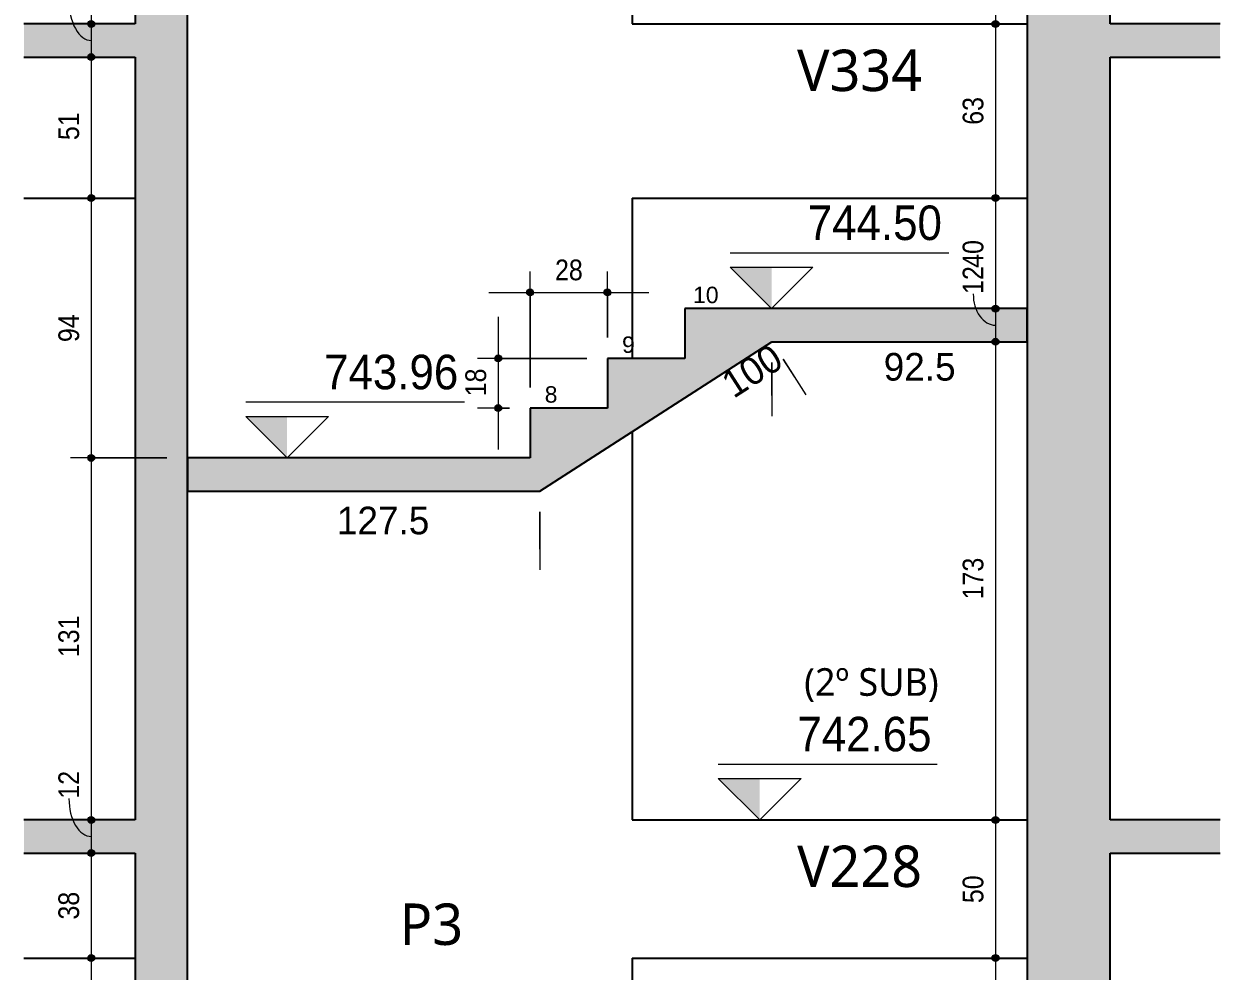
# Model space of a CAD drawing. Header units: centimetres. Extents: x -2136 to 34701, y -1430 to 84208.
# Drawn here: x 29705 to 30138.1, y 74210.3 to 74553 of the extents above; entities that cross this region are included whole.
import ezdxf

# ---------------------------------------------------------------- set-up
doc = ezdxf.new("R2010")
doc.units = ezdxf.units.CM
for name, color, linetype, lineweight in [('A-ANNO-DIMS', 7, 'Continuous', 9), ('A-ANNO-DIMS-50', 7, 'Continuous', 9), ('A-FLOR', 7, 'Continuous', 18), ('G-ANNO-DIMS', 7, 'Continuous', 9), ('G-ANNO-TEXT', 7, 'Continuous', 9), ('S-BEAM', 7, 'Continuous', 18), ('S-BEAM-IDEN', 7, 'Continuous', 9), ('S-COLS', 7, 'Continuous', 18), ('S-COLS-IDEN', 7, 'Continuous', 9), ('S-STRS', 7, 'Continuous', 18), ('S-STRS-ANNO', 7, 'Continuous', 18)]:
    doc.layers.add(name, color=color, linetype=linetype, lineweight=lineweight)
doc.styles.add('Arial', font='arial.ttf', dxfattribs={"height": 5.953125})
doc.styles.add('Fira Sans', font='FiraSans-Regular.ttf', dxfattribs={"width": 0.95, "height": 12.5})
doc.styles.add('Fira Sans_1', font='FiraSans-Regular.ttf', dxfattribs={"height": 10})
doc.styles.add('Fira Sans_2', font='FiraSans-Regular.ttf', dxfattribs={"width": 0.9, "height": 7.5})
doc.styles.add('Gadugi', font='gadugi.ttf', dxfattribs={"height": 15})
doc.styles.add('Gadugi_1', font='gadugi.ttf', dxfattribs={"height": 10})
doc.dimstyles.new('PED_R80_1_5mm_ACIMA_As_ESQ__R00_1', dxfattribs={"dimscale": 30.48, "dimtxt": 10.229846, "dimasz": 0.328084, "dimexe": 0.246063, "dimexo": 0.246063, "dimgap": 0.049213, "dimtad": 1, "dimdec": 1, "dimrnd": 0.5, "dimdsep": 46, "dimtxsty": 'Fira Sans_2', "dimblk1": 'DOTSMALL', "dimblk2": 'DOTSMALL', "dimsah": 1, "dimcen": 0.09, "dimdle": 0.492126, "dimazin": 0, "dimtfac": 1, "dimtdec": 4, "dimtix": 1, "dimtmove": 1, "dimatfit": 3, "dimfxl": 1, "dimtvp": 1, "dimtolj": 1, "dimtzin": 0, "dimarcsym": 2})
doc.dimstyles.new('PED_R80_1_5mm_ACIMA_As_ESQ__R00_4', dxfattribs={"dimscale": 30.48, "dimtxt": 10.229846, "dimasz": 0.328084, "dimexe": 0.246063, "dimexo": 0.246063, "dimgap": 0.049213, "dimtad": 1, "dimdec": 1, "dimrnd": 0.5, "dimdsep": 46, "dimtxsty": 'Fira Sans_2', "dimblk1": 'DOTSMALL', "dimblk2": 'DOTSMALL', "dimsah": 1, "dimcen": 0.09, "dimdle": 0.492126, "dimazin": 0, "dimtfac": 1, "dimtdec": 4, "dimtix": 1, "dimtmove": 0, "dimatfit": 3, "dimfxl": 1, "dimtvp": 1, "dimtolj": 1, "dimtzin": 0, "dimarcsym": 2})
doc.dimstyles.new('PED_R80_2_0mm_ACIMA_As_ESQ__SEM_LINHA_R00_1', dxfattribs={"dimscale": 30.48, "dimtxt": 13.639794, "dimasz": 0.04101, "dimexe": 0.246063, "dimexo": 0.246063, "dimgap": 0.049213, "dimtad": 0, "dimjust": 2, "dimdec": 1, "dimrnd": 0.5, "dimdsep": 46, "dimtxsty": 'Fira Sans_1', "dimblk1": 'NONE', "dimblk2": 'DOTSMALL', "dimsah": 1, "dimcen": 0.09, "dimdle": 0.492126, "dimse1": 1, "dimsd1": 1, "dimsd2": 1, "dimazin": 0, "dimtfac": 1, "dimtdec": 4, "dimtix": 1, "dimtmove": 2, "dimatfit": 3, "dimfxl": 1, "dimtvp": 1, "dimtolj": 1, "dimtzin": 0, "dimarcsym": 2})

# ---------------------------------------------------------------- blocks, each defined once
blk = doc.blocks.new('Elevações de ponto - SIMBOLO DE NÍVEL-CORTE-2219088-CT 009 K - CORTE E2-E2')
at = {"layer": 'G-ANNO-DIMS'}
blk.add_hatch(color=256, dxfattribs=at).paths.add_polyline_path([(375.2, 73817.56), (375.2, 73802.56), (360.2, 73817.56)], flags=0)
for p, q in [((439.39, 73822.65), (360.2, 73822.65)), ((375.2, 73802.56), (360.2, 73817.56)), ((360.2, 73817.56), (390.2, 73817.56)), ((390.2, 73817.56), (375.2, 73802.56))]:
    blk.add_line(p, q, dxfattribs=at)
blk = doc.blocks.new('DIMBLOCK903-CT 009 K - CORTE E2-E2')
at = {"layer": 'A-ANNO-DIMS-50', "true_color": 0x000032}
h = blk.add_hatch(color=178, dxfattribs=at)
edge = h.paths.add_edge_path(flags=0)
edge.add_arc((29729.35, 74684.7), 1.25, 0, 360)
h = blk.add_hatch(color=178, dxfattribs=at)
edge = h.paths.add_edge_path(flags=0)
edge.add_arc((29729.35, 74553), 1.25, 0, 360)
at = {"layer": 'A-ANNO-DIMS-50', "color": 178, "true_color": 0x000032}
for p, q in [((29756.76, 74684.7), (29721.85, 74684.7)), ((29729.35, 74684.7), (29729.35, 74553)), ((29729.35, 74684.7), (29756.76, 74684.7)), ((29723.61, 74553), (29736.85, 74553)), ((29729.35, 74553), (29723.61, 74553))]:
    blk.add_line(p, q, dxfattribs=at)
for centre in [(29729.35, 74684.7), (29729.35, 74553)]:
    blk.add_circle(centre, 1.25, dxfattribs=at)
at = {"layer": 'A-ANNO-DIMS-50', "color": 0, "insert": (29717.46, 74608.62), "char_height": 7.5, "width": 24.5516, "attachment_point": 1, "rotation": 90, "line_spacing_factor": 1.049215, "style": 'Fira Sans_2'}
blk.add_mtext('131.5', dxfattribs=at)
blk = doc.blocks.new('_DotSmall')
at = {"color": 0, "linetype": 'ByBlock', "const_width": 0.5}
blk.add_lwpolyline([(-0.0625, 0, 1), (0.0625, 0, 1)], format="xyb", close=True, dxfattribs=at)
blk = doc.blocks.new('DIMBLOCK904-CT 009 K - CORTE E2-E2')
at = {"layer": 'A-ANNO-DIMS-50', "true_color": 0x000032}
h = blk.add_hatch(color=178, dxfattribs=at)
edge = h.paths.add_edge_path(flags=0)
edge.add_arc((29729.35, 74553), 1.25, 0, 360)
h = blk.add_hatch(color=178, dxfattribs=at)
edge = h.paths.add_edge_path(flags=0)
edge.add_arc((29729.35, 74541), 1.25, 0, 360)
at = {"layer": 'A-ANNO-DIMS-50', "color": 178, "true_color": 0x000032}
for p, q in [((29723.61, 74553), (29736.85, 74553)), ((29729.35, 74553), (29723.61, 74553)), ((29729.35, 74553), (29729.35, 74541)), ((29723.61, 74541), (29736.85, 74541)), ((29729.35, 74541), (29723.61, 74541))]:
    blk.add_line(p, q, dxfattribs=at)
for centre in [(29729.35, 74553), (29729.35, 74541)]:
    blk.add_circle(centre, 1.25, dxfattribs=at)
blk.add_ellipse((29729.35, 74561.66), major_axis=(0, 14.66), ratio=0.549693, start_param=1.570796, end_param=3.141593, dxfattribs=at)
at = {"layer": 'A-ANNO-DIMS-50', "color": 0, "insert": (29717.46, 74561.66), "char_height": 7.5, "width": 10.702, "attachment_point": 1, "rotation": 90, "line_spacing_factor": 1.049215, "style": 'Fira Sans_2'}
blk.add_mtext('12', dxfattribs=at)
blk = doc.blocks.new('DIMBLOCK905-CT 009 K - CORTE E2-E2')
at = {"layer": 'A-ANNO-DIMS-50', "true_color": 0x000032}
h = blk.add_hatch(color=178, dxfattribs=at)
edge = h.paths.add_edge_path(flags=0)
edge.add_arc((29729.35, 74541), 1.25, 0, 360)
h = blk.add_hatch(color=178, dxfattribs=at)
edge = h.paths.add_edge_path(flags=0)
edge.add_arc((29729.35, 74490), 1.25, 0, 360)
at = {"layer": 'A-ANNO-DIMS-50', "color": 178, "true_color": 0x000032}
for p, q in [((29723.61, 74541), (29736.85, 74541)), ((29729.35, 74541), (29723.61, 74541)), ((29729.35, 74541), (29729.35, 74490)), ((29723.61, 74490), (29736.85, 74490)), ((29729.35, 74490), (29723.61, 74490))]:
    blk.add_line(p, q, dxfattribs=at)
for centre in [(29729.35, 74541), (29729.35, 74490)]:
    blk.add_circle(centre, 1.25, dxfattribs=at)
at = {"layer": 'A-ANNO-DIMS-50', "color": 0, "insert": (29717.46, 74510.98), "char_height": 7.5, "width": 10.8594, "attachment_point": 1, "rotation": 90, "line_spacing_factor": 1.049215, "style": 'Fira Sans_2'}
blk.add_mtext('51', dxfattribs=at)
blk = doc.blocks.new('DIMBLOCK906-CT 009 K - CORTE E2-E2')
at = {"layer": 'A-ANNO-DIMS-50', "true_color": 0x000032}
h = blk.add_hatch(color=178, dxfattribs=at)
edge = h.paths.add_edge_path(flags=0)
edge.add_arc((29729.35, 74490), 1.25, 0, 360)
h = blk.add_hatch(color=178, dxfattribs=at)
edge = h.paths.add_edge_path(flags=0)
edge.add_arc((29729.35, 74396), 1.25, 0, 360)
at = {"layer": 'A-ANNO-DIMS-50', "color": 178, "true_color": 0x000032}
for p, q in [((29723.61, 74490), (29736.85, 74490)), ((29729.35, 74490), (29723.61, 74490)), ((29729.35, 74490), (29729.35, 74396)), ((29756.76, 74396), (29721.85, 74396)), ((29729.35, 74396), (29756.76, 74396))]:
    blk.add_line(p, q, dxfattribs=at)
for centre in [(29729.35, 74490), (29729.35, 74396)]:
    blk.add_circle(centre, 1.25, dxfattribs=at)
at = {"layer": 'A-ANNO-DIMS-50', "color": 0, "insert": (29717.46, 74437.89), "char_height": 7.5, "width": 12.2758, "attachment_point": 1, "rotation": 90, "line_spacing_factor": 1.049215, "style": 'Fira Sans_2'}
blk.add_mtext('94', dxfattribs=at)
blk = doc.blocks.new('DIMBLOCK907-CT 009 K - CORTE E2-E2')
at = {"layer": 'A-ANNO-DIMS-50', "true_color": 0x000032}
h = blk.add_hatch(color=178, dxfattribs=at)
edge = h.paths.add_edge_path(flags=0)
edge.add_arc((29729.35, 74396), 1.25, 0, 360)
h = blk.add_hatch(color=178, dxfattribs=at)
edge = h.paths.add_edge_path(flags=0)
edge.add_arc((29729.35, 74265), 1.25, 0, 360)
at = {"layer": 'A-ANNO-DIMS-50', "color": 178, "true_color": 0x000032}
for p, q in [((29756.76, 74396), (29721.85, 74396)), ((29729.35, 74396), (29729.35, 74265)), ((29729.35, 74396), (29756.76, 74396)), ((29723.61, 74265), (29736.85, 74265)), ((29729.35, 74265), (29723.61, 74265))]:
    blk.add_line(p, q, dxfattribs=at)
for centre in [(29729.35, 74396), (29729.35, 74265)]:
    blk.add_circle(centre, 1.25, dxfattribs=at)
at = {"layer": 'A-ANNO-DIMS-50', "color": 0, "insert": (29717.46, 74323.88), "char_height": 7.5, "width": 15.8956, "attachment_point": 1, "rotation": 90, "line_spacing_factor": 1.049215, "style": 'Fira Sans_2'}
blk.add_mtext('131', dxfattribs=at)
blk = doc.blocks.new('DIMBLOCK908-CT 009 K - CORTE E2-E2')
at = {"layer": 'A-ANNO-DIMS-50', "true_color": 0x000032}
h = blk.add_hatch(color=178, dxfattribs=at)
edge = h.paths.add_edge_path(flags=0)
edge.add_arc((29729.35, 74265), 1.25, 0, 360)
h = blk.add_hatch(color=178, dxfattribs=at)
edge = h.paths.add_edge_path(flags=0)
edge.add_arc((29729.35, 74253), 1.25, 0, 360)
at = {"layer": 'A-ANNO-DIMS-50', "color": 178, "true_color": 0x000032}
for p, q in [((29723.61, 74265), (29736.85, 74265)), ((29729.35, 74265), (29723.61, 74265)), ((29729.35, 74265), (29729.35, 74253)), ((29723.61, 74253), (29736.85, 74253)), ((29729.35, 74253), (29723.61, 74253))]:
    blk.add_line(p, q, dxfattribs=at)
for centre in [(29729.35, 74265), (29729.35, 74253)]:
    blk.add_circle(centre, 1.25, dxfattribs=at)
blk.add_ellipse((29729.35, 74272.69), major_axis=(0, 13.69), ratio=0.588548, start_param=1.570796, end_param=3.141593, dxfattribs=at)
at = {"layer": 'A-ANNO-DIMS-50', "color": 0, "insert": (29717.46, 74272.69), "char_height": 7.5, "width": 10.702, "attachment_point": 1, "rotation": 90, "line_spacing_factor": 1.049215, "style": 'Fira Sans_2'}
blk.add_mtext('12', dxfattribs=at)
blk = doc.blocks.new('DIMBLOCK909-CT 009 K - CORTE E2-E2')
at = {"layer": 'A-ANNO-DIMS-50', "true_color": 0x000032}
h = blk.add_hatch(color=178, dxfattribs=at)
edge = h.paths.add_edge_path(flags=0)
edge.add_arc((29729.35, 74253), 1.25, 0, 360)
h = blk.add_hatch(color=178, dxfattribs=at)
edge = h.paths.add_edge_path(flags=0)
edge.add_arc((29729.35, 74215), 1.25, 0, 360)
at = {"layer": 'A-ANNO-DIMS-50', "color": 178, "true_color": 0x000032}
for p, q in [((29723.61, 74253), (29736.85, 74253)), ((29729.35, 74253), (29723.61, 74253)), ((29729.35, 74253), (29729.35, 74215)), ((29723.61, 74215), (29736.85, 74215)), ((29729.35, 74215), (29723.61, 74215))]:
    blk.add_line(p, q, dxfattribs=at)
for centre in [(29729.35, 74253), (29729.35, 74215)]:
    blk.add_circle(centre, 1.25, dxfattribs=at)
at = {"layer": 'A-ANNO-DIMS-50', "color": 0, "insert": (29717.46, 74228.95), "char_height": 7.5, "width": 12.1184, "attachment_point": 1, "rotation": 90, "line_spacing_factor": 1.049215, "style": 'Fira Sans_2'}
blk.add_mtext('38', dxfattribs=at)
blk = doc.blocks.new('DIMBLOCK910-CT 009 K - CORTE E2-E2')
at = {"layer": 'A-ANNO-DIMS-50', "true_color": 0x000032}
h = blk.add_hatch(color=178, dxfattribs=at)
edge = h.paths.add_edge_path(flags=0)
edge.add_arc((29729.35, 74215), 1.25, 0, 360)
h = blk.add_hatch(color=178, dxfattribs=at)
edge = h.paths.add_edge_path(flags=0)
edge.add_arc((29729.35, 74108), 1.25, 0, 360)
at = {"layer": 'A-ANNO-DIMS-50', "color": 178, "true_color": 0x000032}
for p, q in [((29723.61, 74215), (29736.85, 74215)), ((29729.35, 74215), (29723.61, 74215)), ((29729.35, 74215), (29729.35, 74108)), ((29756.76, 74108), (29721.85, 74108)), ((29729.35, 74108), (29756.76, 74108))]:
    blk.add_line(p, q, dxfattribs=at)
for centre in [(29729.35, 74215), (29729.35, 74108)]:
    blk.add_circle(centre, 1.25, dxfattribs=at)
at = {"layer": 'A-ANNO-DIMS-50', "color": 0, "insert": (29717.46, 74154.55), "char_height": 7.5, "width": 16.6825, "attachment_point": 1, "rotation": 90, "line_spacing_factor": 1.049215, "style": 'Fira Sans_2'}
blk.add_mtext('107', dxfattribs=at)
blk = doc.blocks.new('DIMBLOCK919-CT 009 K - CORTE E2-E2')
at = {"layer": 'A-ANNO-DIMS-50', "true_color": 0x000032}
h = blk.add_hatch(color=178, dxfattribs=at)
edge = h.paths.add_edge_path(flags=0)
edge.add_arc((29888.26, 74455.88), 1.25, 0, 360)
h = blk.add_hatch(color=178, dxfattribs=at)
edge = h.paths.add_edge_path(flags=0)
edge.add_arc((29916.26, 74455.88), 1.25, 0, 360)
at = {"layer": 'A-ANNO-DIMS-50', "color": 178, "true_color": 0x000032}
for p, q in [((29888.26, 74421.5), (29888.26, 74463.38)), ((29916.26, 74439.5), (29916.26, 74463.38)), ((29873.26, 74455.88), (29931.26, 74455.88)), ((29888.26, 74455.88), (29888.26, 74421.5)), ((29916.26, 74455.88), (29916.26, 74439.5))]:
    blk.add_line(p, q, dxfattribs=at)
for centre in [(29888.26, 74455.88), (29916.26, 74455.88)]:
    blk.add_circle(centre, 1.25, dxfattribs=at)
at = {"layer": 'A-ANNO-DIMS-50', "color": 0, "insert": (29897.28, 74467.76), "char_height": 7.5, "width": 11.9611, "attachment_point": 1, "line_spacing_factor": 1.049215, "style": 'Fira Sans_2'}
blk.add_mtext('28', dxfattribs=at)
blk = doc.blocks.new('DIMBLOCK920-CT 009 K - CORTE E2-E2')
at = {"layer": 'A-ANNO-DIMS-50', "true_color": 0x000032}
h = blk.add_hatch(color=178, dxfattribs=at)
edge = h.paths.add_edge_path(flags=0)
edge.add_arc((29876.71, 74432), 1.25, 0, 360)
h = blk.add_hatch(color=178, dxfattribs=at)
edge = h.paths.add_edge_path(flags=0)
edge.add_arc((29876.71, 74414), 1.25, 0, 360)
at = {"layer": 'A-ANNO-DIMS-50', "color": 178, "true_color": 0x000032}
for p, q in [((29876.71, 74447), (29876.71, 74399)), ((29908.76, 74432), (29869.21, 74432)), ((29876.71, 74432), (29908.76, 74432)), ((29880.76, 74414), (29869.21, 74414)), ((29876.71, 74414), (29880.76, 74414))]:
    blk.add_line(p, q, dxfattribs=at)
for centre in [(29876.71, 74432), (29876.71, 74414)]:
    blk.add_circle(centre, 1.25, dxfattribs=at)
at = {"layer": 'A-ANNO-DIMS-50', "color": 0, "insert": (29864.82, 74418.28), "char_height": 7.5, "width": 11.3315, "attachment_point": 1, "rotation": 90, "line_spacing_factor": 1.049215, "style": 'Fira Sans_2'}
blk.add_mtext('18', dxfattribs=at)
blk = doc.blocks.new('DIMBLOCK970-CT 009 K - CORTE E2-E2')
at = {"layer": 'A-ANNO-DIMS-50', "color": 7, "true_color": 0xffffff}
for p, q in [((29975.79, 74430.5), (29975.79, 74411.11)), ((29975.79, 74418.61), (29975.79, 74430.5))]:
    blk.add_line(p, q, dxfattribs=at)
at = {"layer": 'A-ANNO-DIMS-50', "color": 0, "insert": (30016.28, 74433.95), "char_height": 10, "width": 30.8469, "attachment_point": 1, "line_spacing_factor": 1.049215, "style": 'Fira Sans_1'}
blk.add_mtext('92.5', dxfattribs=at)
blk = doc.blocks.new('_None')
blk = doc.blocks.new('DIMBLOCK972-CT 009 K - CORTE E2-E2')
at = {"layer": 'A-ANNO-DIMS-50', "color": 7, "true_color": 0xffffff}
for p, q in [((29891.79, 74376.5), (29891.79, 74355.48)), ((29891.79, 74362.98), (29891.79, 74376.5))]:
    blk.add_line(p, q, dxfattribs=at)
at = {"layer": 'A-ANNO-DIMS-50', "color": 0, "insert": (29818.31, 74378.33), "char_height": 10, "width": 36.9324, "attachment_point": 1, "line_spacing_factor": 1.049215, "style": 'Fira Sans_1'}
blk.add_mtext('127.5', dxfattribs=at)
blk = doc.blocks.new('DIMBLOCK974-CT 009 K - CORTE E2-E2')
at = {"layer": 'A-ANNO-DIMS-50', "color": 7, "true_color": 0xffffff}
for p, q in [((29979.84, 74431.69), (29988.11, 74418.84)), ((29984.05, 74425.14), (29979.84, 74431.69))]:
    blk.add_line(p, q, dxfattribs=at)
at = {"layer": 'A-ANNO-DIMS-50', "color": 0, "insert": (29956.5, 74425.68), "char_height": 10, "width": 26.8599, "attachment_point": 1, "rotation": 32.7352, "line_spacing_factor": 1.049215, "style": 'Fira Sans_1'}
blk.add_mtext('100', dxfattribs=at)
blk = doc.blocks.new('DIMBLOCK1004-CT 009 K - CORTE E2-E2')
at = {"layer": 'A-ANNO-DIMS-50', "true_color": 0x000032}
h = blk.add_hatch(color=178, dxfattribs=at)
edge = h.paths.add_edge_path(flags=0)
edge.add_arc((30056.75, 74727), 1.25, 0, 360)
h = blk.add_hatch(color=178, dxfattribs=at)
edge = h.paths.add_edge_path(flags=0)
edge.add_arc((30056.75, 74553), 1.25, 0, 360)
at = {"layer": 'A-ANNO-DIMS-50', "color": 178, "true_color": 0x000032}
for p, q in [((30051.02, 74727), (30064.25, 74727)), ((30056.75, 74727), (30051.02, 74727)), ((30056.75, 74727), (30056.75, 74553)), ((30051.02, 74553), (30064.25, 74553)), ((30056.75, 74553), (30051.02, 74553))]:
    blk.add_line(p, q, dxfattribs=at)
for centre in [(30056.75, 74727), (30056.75, 74553)]:
    blk.add_circle(centre, 1.25, dxfattribs=at)
at = {"layer": 'A-ANNO-DIMS-50', "color": 0, "insert": (30044.86, 74633.18), "char_height": 7.5, "width": 16.3678, "attachment_point": 1, "rotation": 90, "line_spacing_factor": 1.049215, "style": 'Fira Sans_2'}
blk.add_mtext('174', dxfattribs=at)
blk = doc.blocks.new('DIMBLOCK1005-CT 009 K - CORTE E2-E2')
at = {"layer": 'A-ANNO-DIMS-50', "true_color": 0x000032}
h = blk.add_hatch(color=178, dxfattribs=at)
edge = h.paths.add_edge_path(flags=0)
edge.add_arc((30056.75, 74553), 1.25, 0, 360)
h = blk.add_hatch(color=178, dxfattribs=at)
edge = h.paths.add_edge_path(flags=0)
edge.add_arc((30056.75, 74490), 1.25, 0, 360)
at = {"layer": 'A-ANNO-DIMS-50', "color": 178, "true_color": 0x000032}
for p, q in [((30051.02, 74553), (30064.25, 74553)), ((30056.75, 74553), (30051.02, 74553)), ((30056.75, 74553), (30056.75, 74490)), ((30051.02, 74490), (30064.25, 74490)), ((30056.75, 74490), (30051.02, 74490))]:
    blk.add_line(p, q, dxfattribs=at)
for centre in [(30056.75, 74553), (30056.75, 74490)]:
    blk.add_circle(centre, 1.25, dxfattribs=at)
at = {"layer": 'A-ANNO-DIMS-50', "color": 0, "insert": (30044.86, 74516.52), "char_height": 7.5, "width": 11.9611, "attachment_point": 1, "rotation": 90, "line_spacing_factor": 1.049215, "style": 'Fira Sans_2'}
blk.add_mtext('63', dxfattribs=at)
blk = doc.blocks.new('DIMBLOCK1006-CT 009 K - CORTE E2-E2')
at = {"layer": 'A-ANNO-DIMS-50', "true_color": 0x000032}
h = blk.add_hatch(color=178, dxfattribs=at)
edge = h.paths.add_edge_path(flags=0)
edge.add_arc((30056.75, 74490), 1.25, 0, 360)
h = blk.add_hatch(color=178, dxfattribs=at)
edge = h.paths.add_edge_path(flags=0)
edge.add_arc((30056.75, 74450), 1.25, 0, 360)
at = {"layer": 'A-ANNO-DIMS-50', "color": 178, "true_color": 0x000032}
for p, q in [((30051.02, 74490), (30064.25, 74490)), ((30056.75, 74490), (30051.02, 74490)), ((30056.75, 74490), (30056.75, 74450)), ((30051.02, 74450), (30064.25, 74450)), ((30056.75, 74450), (30051.02, 74450))]:
    blk.add_line(p, q, dxfattribs=at)
for centre in [(30056.75, 74490), (30056.75, 74450)]:
    blk.add_circle(centre, 1.25, dxfattribs=at)
at = {"layer": 'A-ANNO-DIMS-50', "color": 0, "insert": (30044.86, 74464.76), "char_height": 7.5, "width": 12.5906, "attachment_point": 1, "rotation": 90, "line_spacing_factor": 1.049215, "style": 'Fira Sans_2'}
blk.add_mtext('40', dxfattribs=at)
blk = doc.blocks.new('DIMBLOCK1007-CT 009 K - CORTE E2-E2')
at = {"layer": 'A-ANNO-DIMS-50', "true_color": 0x000032}
h = blk.add_hatch(color=178, dxfattribs=at)
edge = h.paths.add_edge_path(flags=0)
edge.add_arc((30056.75, 74450), 1.25, 0, 360)
h = blk.add_hatch(color=178, dxfattribs=at)
edge = h.paths.add_edge_path(flags=0)
edge.add_arc((30056.75, 74438), 1.25, 0, 360)
at = {"layer": 'A-ANNO-DIMS-50', "color": 178, "true_color": 0x000032}
for p, q in [((30051.02, 74450), (30064.25, 74450)), ((30056.75, 74450), (30051.02, 74450)), ((30056.75, 74450), (30056.75, 74438)), ((30051.02, 74438), (30064.25, 74438)), ((30056.75, 74438), (30051.02, 74438))]:
    blk.add_line(p, q, dxfattribs=at)
for centre in [(30056.75, 74450), (30056.75, 74438)]:
    blk.add_circle(centre, 1.25, dxfattribs=at)
blk.add_ellipse((30056.75, 74455.31), major_axis=(0, 11.31), ratio=0.712468, start_param=1.570796, end_param=3.141593, dxfattribs=at)
at = {"layer": 'A-ANNO-DIMS-50', "color": 0, "insert": (30044.86, 74455.31), "char_height": 7.5, "width": 10.702, "attachment_point": 1, "rotation": 90, "line_spacing_factor": 1.049215, "style": 'Fira Sans_2'}
blk.add_mtext('12', dxfattribs=at)
blk = doc.blocks.new('DIMBLOCK1008-CT 009 K - CORTE E2-E2')
at = {"layer": 'A-ANNO-DIMS-50', "true_color": 0x000032}
h = blk.add_hatch(color=178, dxfattribs=at)
edge = h.paths.add_edge_path(flags=0)
edge.add_arc((30056.75, 74438), 1.25, 0, 360)
h = blk.add_hatch(color=178, dxfattribs=at)
edge = h.paths.add_edge_path(flags=0)
edge.add_arc((30056.75, 74265), 1.25, 0, 360)
at = {"layer": 'A-ANNO-DIMS-50', "color": 178, "true_color": 0x000032}
for p, q in [((30051.02, 74438), (30064.25, 74438)), ((30056.75, 74438), (30051.02, 74438)), ((30056.75, 74438), (30056.75, 74265)), ((30051.02, 74265), (30064.25, 74265)), ((30056.75, 74265), (30051.02, 74265))]:
    blk.add_line(p, q, dxfattribs=at)
for centre in [(30056.75, 74438), (30056.75, 74265)]:
    blk.add_circle(centre, 1.25, dxfattribs=at)
at = {"layer": 'A-ANNO-DIMS-50', "color": 0, "insert": (30044.86, 74344.81), "char_height": 7.5, "width": 16.053, "attachment_point": 1, "rotation": 90, "line_spacing_factor": 1.049215, "style": 'Fira Sans_2'}
blk.add_mtext('173', dxfattribs=at)
blk = doc.blocks.new('DIMBLOCK1009-CT 009 K - CORTE E2-E2')
at = {"layer": 'A-ANNO-DIMS-50', "true_color": 0x000032}
h = blk.add_hatch(color=178, dxfattribs=at)
edge = h.paths.add_edge_path(flags=0)
edge.add_arc((30056.75, 74265), 1.25, 0, 360)
h = blk.add_hatch(color=178, dxfattribs=at)
edge = h.paths.add_edge_path(flags=0)
edge.add_arc((30056.75, 74215), 1.25, 0, 360)
at = {"layer": 'A-ANNO-DIMS-50', "color": 178, "true_color": 0x000032}
for p, q in [((30051.02, 74265), (30064.25, 74265)), ((30056.75, 74265), (30051.02, 74265)), ((30056.75, 74265), (30056.75, 74215)), ((30051.02, 74215), (30064.25, 74215)), ((30056.75, 74215), (30051.02, 74215))]:
    blk.add_line(p, q, dxfattribs=at)
for centre in [(30056.75, 74265), (30056.75, 74215)]:
    blk.add_circle(centre, 1.25, dxfattribs=at)
at = {"layer": 'A-ANNO-DIMS-50', "color": 0, "insert": (30044.86, 74234.89), "char_height": 7.5, "width": 12.2758, "attachment_point": 1, "rotation": 90, "line_spacing_factor": 1.049215, "style": 'Fira Sans_2'}
blk.add_mtext('50', dxfattribs=at)
blk = doc.blocks.new('DIMBLOCK1010-CT 009 K - CORTE E2-E2')
at = {"layer": 'A-ANNO-DIMS-50', "true_color": 0x000032}
h = blk.add_hatch(color=178, dxfattribs=at)
edge = h.paths.add_edge_path(flags=0)
edge.add_arc((30056.75, 74215), 1.25, 0, 360)
h = blk.add_hatch(color=178, dxfattribs=at)
edge = h.paths.add_edge_path(flags=0)
edge.add_arc((30056.75, 74162), 1.25, 0, 360)
at = {"layer": 'A-ANNO-DIMS-50', "color": 178, "true_color": 0x000032}
for p, q in [((30051.02, 74215), (30064.25, 74215)), ((30056.75, 74215), (30051.02, 74215)), ((30056.75, 74215), (30056.75, 74162)), ((30051.02, 74162), (30064.25, 74162)), ((30056.75, 74162), (30051.02, 74162))]:
    blk.add_line(p, q, dxfattribs=at)
for centre in [(30056.75, 74215), (30056.75, 74162)]:
    blk.add_circle(centre, 1.25, dxfattribs=at)
at = {"layer": 'A-ANNO-DIMS-50', "color": 0, "insert": (30044.86, 74183.65), "char_height": 7.5, "width": 11.6463, "attachment_point": 1, "rotation": 90, "line_spacing_factor": 1.049215, "style": 'Fira Sans_2'}
blk.add_mtext('53', dxfattribs=at)

msp = doc.modelspace()

# ---------------------------------------------------------------- hatches: boundary and pattern name
at = {"layer": 'A-FLOR', "true_color": 0xa6a6a6}
for points in [[(29745.26, 74541), (29745.26, 74553), (29704.99, 74553), (29704.99, 74541)], [(30138.06, 74541), (30138.06, 74553), (30098.26, 74553), (30098.26, 74541)], [(29745.26, 74253), (29745.26, 74265), (29704.99, 74265), (29704.99, 74253)], [(30138.06, 74253), (30138.06, 74265), (30098.26, 74265), (30098.26, 74253)]]:
    msp.add_hatch(color=253, dxfattribs=at).paths.add_polyline_path(points, flags=0)
at = {"layer": 'S-COLS', "true_color": 0xa6a6a6}
for points in [[(29745.26, 74553), (29764.26, 74553), (29764.26, 74913), (29745.26, 74913), (29745.26, 74557.71)], [(30068.26, 74553), (30098.26, 74553), (30098.26, 74913), (30068.26, 74913), (30068.26, 74557.71)], [(29764.26, 74265), (29764.26, 74553), (29745.26, 74553), (29745.26, 74265)], [(30068.26, 74265), (30098.26, 74265), (30098.26, 74553), (30068.26, 74553), (30068.26, 74339.95)], [(29764.26, 73977), (29764.26, 74265), (29745.26, 74265), (29745.26, 73977)], [(30068.26, 73977), (30098.26, 73977), (30098.26, 74265), (30068.26, 74265), (30068.26, 74122.19)]]:
    msp.add_hatch(color=253, dxfattribs=at).paths.add_polyline_path(points, flags=0)
at = {"layer": 'S-STRS', "true_color": 0xa6a6a6}
for points in [[(29944.26, 74417.74), (29975.79, 74438), (30068.26, 74438), (30068.26, 74450), (29944.26, 74450), (29944.26, 74432)], [(29891.79, 74384), (29944.26, 74417.74), (29944.26, 74432), (29916.26, 74432), (29916.26, 74414), (29888.26, 74414), (29888.26, 74384)], [(29888.26, 74384), (29888.26, 74396), (29764.26, 74396), (29764.26, 74384), (29849.42, 74384)]]:
    msp.add_hatch(color=253, dxfattribs=at).paths.add_polyline_path(points, flags=0)

# ---------------------------------------------------------------- linework, layer by layer
at = {"layer": 'A-FLOR', "lineweight": 25}
for p, q in [((29745.26, 74553), (29704.99, 74553)), ((30138.06, 74553), (30098.26, 74553)), ((29704.99, 74541), (29745.26, 74541)), ((30098.26, 74541), (30138.06, 74541)), ((29745.26, 74265), (29704.99, 74265)), ((30138.06, 74265), (30098.26, 74265)), ((29704.99, 74253), (29745.26, 74253)), ((30098.26, 74253), (30138.06, 74253))]:
    msp.add_line(p, q, dxfattribs=at)
at = {"layer": 'S-BEAM', "lineweight": 25}
for p, q in [((29925.26, 74553), (30068.26, 74553)), ((29704.99, 74490), (29745.26, 74490)), ((29925.26, 74490), (30068.26, 74490)), ((29925.26, 74265), (30068.26, 74265)), ((29704.99, 74215), (29745.26, 74215)), ((29925.26, 74215), (30068.26, 74215))]:
    msp.add_line(p, q, dxfattribs=at)
at = {"layer": 'S-COLS', "lineweight": 25}
for p, q in [((29745.26, 74913), (29745.26, 74553)), ((29764.26, 74553), (29764.26, 74913)), ((30068.26, 74913), (30068.26, 74553)), ((30098.26, 74553), (30098.26, 74893)), ((29925.26, 74694.33), (29925.26, 74553)), ((29764.26, 74265), (29764.26, 74553)), ((30068.26, 74553), (30068.26, 74265)), ((29745.26, 74541), (29745.26, 74265)), ((30098.26, 74265), (30098.26, 74541)), ((29925.26, 74490), (29925.26, 74432)), ((29925.26, 74405.52), (29925.26, 74265)), ((29764.26, 73977), (29764.26, 74265)), ((30068.26, 74265), (30068.26, 73977)), ((29745.26, 74253), (29745.26, 73977)), ((30098.26, 73977), (30098.26, 74253)), ((29925.26, 74215), (29925.26, 74144))]:
    msp.add_line(p, q, dxfattribs=at)
at = {"layer": 'S-STRS', "lineweight": 25}
for p, q in [((30068.26, 74450), (29944.26, 74450)), ((29944.26, 74450), (29944.26, 74432)), ((30068.26, 74438), (30068.26, 74450)), ((29944.26, 74417.74), (29975.79, 74438)), ((29975.79, 74438), (30068.26, 74438)), ((29944.26, 74432), (29916.26, 74432)), ((29916.26, 74432), (29916.26, 74414)), ((29891.79, 74384), (29944.26, 74417.74)), ((29916.26, 74414), (29888.26, 74414)), ((29888.26, 74414), (29888.26, 74396)), ((29888.26, 74396), (29764.26, 74396)), ((29764.26, 74396), (29764.26, 74384)), ((29764.26, 74384), (29888.26, 74384)), ((29888.26, 74384), (29891.79, 74384))]:
    msp.add_line(p, q, dxfattribs=at)

# ---------------------------------------------------------------- block references
at = {"layer": 'G-ANNO-DIMS'}
for p in [(29600.46, 647.45), (29425.09, 593.45), (29596.19, 462.45)]:
    msp.add_blockref('Elevações de ponto - SIMBOLO DE NÍVEL-CORTE-2219088-CT 009 K - CORTE E2-E2', p, dxfattribs=at)

# ---------------------------------------------------------------- texts
at = {"layer": 'G-ANNO-DIMS', "char_height": 12.5, "attachment_point": 1, "line_spacing_factor": 1.049215, "style": 'Fira Sans'}
for s, insert, width in [('744.50', (29988.78, 74487.31), 58.5118), ('743.96', (29813.67, 74433.31), 57.898), ('742.65', (29985.02, 74302.31), 57.2843)]:
    msp.add_mtext(s, dxfattribs=dict(at, insert=insert, width=width))
at = {"layer": 'G-ANNO-TEXT', "insert": (29987.49, 74319.9), "char_height": 10, "width": 63.3333, "attachment_point": 1, "style": 'Gadugi_1'}
msp.add_mtext('(2º SUB)', dxfattribs=at)
at = {"layer": 'S-BEAM-IDEN', "char_height": 15, "width": 58.1223, "attachment_point": 1, "style": 'Gadugi'}
for s, insert in [('V334', (29984.92, 74543.71)), ('V228', (29984.92, 74255.71))]:
    msp.add_mtext(s, dxfattribs=dict(at, insert=insert))
at = {"layer": 'S-COLS-IDEN', "insert": (29841.01, 74234.76), "char_height": 15, "width": 28.4599, "attachment_point": 1, "style": 'Gadugi'}
msp.add_mtext('P3', dxfattribs=at)
at = {"layer": 'S-STRS-ANNO', "attachment_point": 1, "line_spacing_factor": 0.941778, "style": 'Arial'}
for s, insert, char_height, width in [('10', (29947.25, 74457.93), 5.953, 10.9888), ('9', (29921.54, 74439.93), 5.95, 5.4944), ('8', (29893.54, 74421.93), 5.95, 5.4944)]:
    msp.add_mtext(s, dxfattribs=dict(at, insert=insert, char_height=char_height, width=width))

# ---------------------------------------------------------------- dimensions: what is measured, and where the dimension line sits
at = {"layer": 'A-ANNO-DIMS', "color": 178, "true_color": 0x000032}
for base, p1, p2, override, picture, middle in [((30056.75, 74553), (30058.52, 74727), (30058.52, 74553), {"dimpost": '<>', "dimfxl": 173.9985}, 'DIMBLOCK1004-CT 009 K - CORTE E2-E2', (30051.44, 74640)), ((29729.35, 74553), (29764.26, 74684.7), (29731.11, 74553), {"dimpost": '<>', "dimfxl": 135.80644}, 'DIMBLOCK903-CT 009 K - CORTE E2-E2', (29724.03, 74618.85)), ((30056.75, 74490), (30058.52, 74553), (30058.52, 74490), {"dimpost": '<>', "dimfxl": 63}, 'DIMBLOCK1005-CT 009 K - CORTE E2-E2', (30051.43, 74521.5)), ((29729.35, 74490), (29731.11, 74541), (29731.11, 74490), {"dimpost": '<>', "dimfxl": 51}, 'DIMBLOCK905-CT 009 K - CORTE E2-E2', (29724.03, 74515.5)), ((29729.35, 74396), (29731.11, 74490), (29764.26, 74396), {"dimpost": '<>', "dimfxl": 99.673877}, 'DIMBLOCK906-CT 009 K - CORTE E2-E2', (29723.98, 74443)), ((30056.75, 74450), (30058.52, 74490), (30058.52, 74450), {"dimpost": '<>', "dimfxl": 40.000375}, 'DIMBLOCK1006-CT 009 K - CORTE E2-E2', (30051.43, 74470)), ((29876.71, 74414), (29916.26, 74432), (29888.26, 74414), {"dimpost": '<>', "dimfxl": 33.286668}, 'DIMBLOCK920-CT 009 K - CORTE E2-E2', (29871.39, 74423)), ((30056.75, 74265), (30058.52, 74438), (30058.52, 74265), {"dimpost": '<>', "dimfxl": 173.000625}, 'DIMBLOCK1008-CT 009 K - CORTE E2-E2', (30051.43, 74351.5)), ((29729.35, 74265), (29764.26, 74396), (29731.11, 74265), {"dimpost": '<>', "dimfxl": 135.129163}, 'DIMBLOCK907-CT 009 K - CORTE E2-E2', (29724.03, 74330.5)), ((30056.75, 74215), (30058.52, 74265), (30058.52, 74215), {"dimpost": '<>', "dimfxl": 50}, 'DIMBLOCK1009-CT 009 K - CORTE E2-E2', (30051.43, 74240)), ((29729.35, 74215), (29731.11, 74253), (29731.11, 74215), {"dimpost": '<>', "dimfxl": 38}, 'DIMBLOCK909-CT 009 K - CORTE E2-E2', (29724.03, 74234)), ((29729.35, 74108), (29731.11, 74215), (29764.26, 74108), {"dimpost": '<>', "dimfxl": 112.017931}, 'DIMBLOCK910-CT 009 K - CORTE E2-E2', (29724.03, 74161.5)), ((30056.75, 74162), (30058.52, 74215), (30058.52, 74162), {"dimpost": '<>', "dimfxl": 53.00075}, 'DIMBLOCK1010-CT 009 K - CORTE E2-E2', (30051.43, 74188.5))]:
    dim = msp.add_linear_dim(base=base, p1=p1, p2=p2, angle=90, dimstyle='PED_R80_1_5mm_ACIMA_As_ESQ__R00_4', override=override, dxfattribs=at)
    dim.commit()
    dim.dimension.update_dxf_attribs({"geometry": picture, "text_midpoint": middle})
for base, p1, p2, picture, middle in [((29729.35, 74541), (29731.11, 74553), (29731.11, 74541), 'DIMBLOCK904-CT 009 K - CORTE E2-E2', (29722.46, 74567.01)), ((30056.75, 74438), (30058.52, 74450), (30058.52, 74438), 'DIMBLOCK1007-CT 009 K - CORTE E2-E2', (30049.86, 74460.66)), ((29729.35, 74253), (29731.11, 74265), (29731.11, 74253), 'DIMBLOCK908-CT 009 K - CORTE E2-E2', (29722.46, 74278.04))]:
    dim = msp.add_linear_dim(base=base, p1=p1, p2=p2, angle=90, dimstyle='PED_R80_1_5mm_ACIMA_As_ESQ__R00_1', override={"dimpost": '<>', "dimfxl": 12}, dxfattribs=at)
    dim.commit()
    dim.dimension.update_dxf_attribs({"geometry": picture, "text_midpoint": middle, "dimtype": 160, "text_rotation": 90})
dim = msp.add_linear_dim(base=(29916.26, 74455.88), p1=(29888.26, 74414), p2=(29916.26, 74432), dimstyle='PED_R80_1_5mm_ACIMA_As_ESQ__R00_4', override={"dimpost": '<>', "dimfxl": 33.286668}, dxfattribs=at)
dim.commit()
dim.dimension.update_dxf_attribs({"geometry": 'DIMBLOCK919-CT 009 K - CORTE E2-E2', "text_midpoint": (29902.26, 74461.19)})
at = {"layer": 'A-ANNO-DIMS', "color": 7, "true_color": 0xffffff}
dim = msp.add_linear_dim(base=(29984.05, 74425.14), p1=(29891.79, 74384), p2=(29975.79, 74438), angle=32.7352, dimstyle='PED_R80_2_0mm_ACIMA_As_ESQ__SEM_LINHA_R00_1', override={"dimpost": '<>', "dimfxl": 99.860003}, dxfattribs=at)
dim.commit()
dim.dimension.update_dxf_attribs({"geometry": 'DIMBLOCK974-CT 009 K - CORTE E2-E2', "text_midpoint": (29971.41, 74427.33), "dimtype": 160, "text_rotation": 32.7352})
for base, p1, p2, override, picture, middle in [((29975.79, 74418.61), (30068.26, 74416.84), (29975.79, 74438), {"dimpost": '<>', "dimfxl": 94.868473}, 'DIMBLOCK970-CT 009 K - CORTE E2-E2', (30031.7, 74427.29)), ((29891.79, 74362.98), (29764.26, 74364.75), (29891.79, 74384), {"dimpost": '<>', "dimfxl": 128.967129}, 'DIMBLOCK972-CT 009 K - CORTE E2-E2', (29836.78, 74371.66))]:
    dim = msp.add_linear_dim(base=base, p1=p1, p2=p2, dimstyle='PED_R80_2_0mm_ACIMA_As_ESQ__SEM_LINHA_R00_1', override=override, dxfattribs=at)
    dim.commit()
    dim.dimension.update_dxf_attribs({"geometry": picture, "text_midpoint": middle, "dimtype": 160})

doc.saveas('drawing.dxf')
